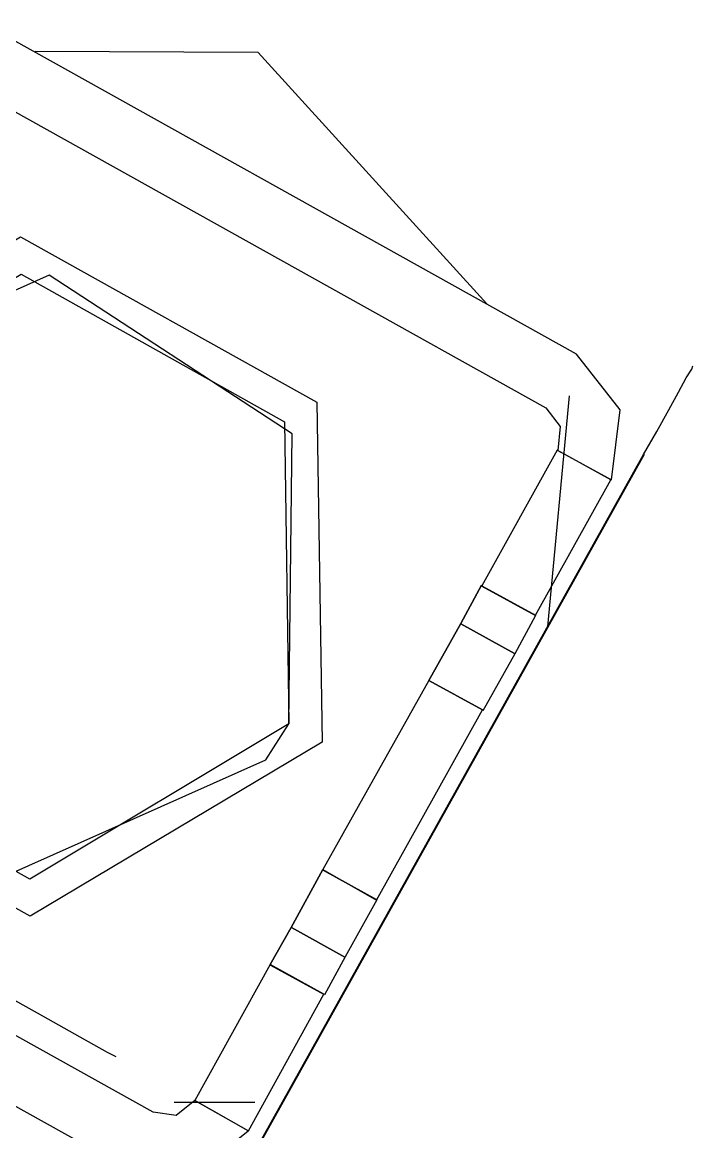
# Model space of a CAD drawing. Header units: metres. Extents: x 2.3 to 42.8, y 0.9 to 31.9.
# Drawn here: x 24.16931 to 24.17782, y 15.62886 to 15.64295 of the extents above; entities that cross this region are included whole.
import ezdxf

# ---------------------------------------------------------------- set-up
doc = ezdxf.new("R2010")
doc.units = ezdxf.units.M
doc.layers.add('PARETI_STRUTTURE', color=7, linetype='Continuous')

msp = doc.modelspace()

# ---------------------------------------------------------------- linework, layer by layer
at = {"layer": 'PARETI_STRUTTURE'}
for points in [[(24.168083, 15.643345), (24.16718, 15.643456), (24.166471, 15.642887), (24.167166, 15.642498), (24.167402, 15.642693), (24.167708, 15.642651), (24.175958, 15.638054), (24.176138, 15.637818), (24.17611, 15.637512), (24.176791, 15.637137), (24.176902, 15.638026), (24.176346, 15.638734)], [(24.173117, 15.633806), (24.169409, 15.631598), (24.165645, 15.633695), (24.165576, 15.638015), (24.169284, 15.640223), (24.173048, 15.638126)], [(24.165998, 15.637779), (24.16597, 15.634098), (24.169039, 15.632084), (24.172401, 15.633584), (24.172692, 15.634042), (24.172734, 15.637723), (24.169651, 15.639737), (24.166289, 15.638237)], [(24.172695, 15.634041), (24.169403, 15.632069), (24.166056, 15.633944), (24.166001, 15.637777), (24.169292, 15.639749), (24.17264, 15.637874)], [(24.177206, 15.637462), (24.085067, 15.472337)], [(24.177206, 15.637462), (24.085067, 15.472337)], [(24.176103, 15.637516), (24.175145, 15.635794), (24.175826, 15.635419), (24.176784, 15.637141)], [(24.175139, 15.635801), (24.174876, 15.635315), (24.174473, 15.634592), (24.174876, 15.635315)], [(24.175139, 15.635801), (24.174876, 15.635315), (24.174473, 15.634592), (24.174876, 15.635315)], [(24.175145, 15.635791), (24.175826, 15.635416)], [(24.175145, 15.635791), (24.175826, 15.635416)], [(24.174877, 15.635309), (24.175558, 15.634934)], [(24.174877, 15.635309), (24.175558, 15.634934)], [(24.175741, 15.634837), (24.08506, 15.472323)], [(24.175741, 15.634837), (24.08506, 15.472323)], [(24.161873, 15.634636), (24.161762, 15.633733), (24.162331, 15.633024), (24.170581, 15.628427), (24.171484, 15.628316), (24.172178, 15.628872), (24.171498, 15.62926), (24.171262, 15.629066), (24.17097, 15.629108), (24.16272, 15.633705), (24.162526, 15.633941), (24.162567, 15.634247)], [(24.174473, 15.634592), (24.173126, 15.63219), (24.173806, 15.631801), (24.175153, 15.634217)], [(24.175253, 15.633972), (24.085406, 15.472944)], [(24.175253, 15.633972), (24.085406, 15.472944)], [(24.173124, 15.632191), (24.172721, 15.631455), (24.172458, 15.630983), (24.171499, 15.62926), (24.17218, 15.628872), (24.173138, 15.630608), (24.172458, 15.630983), (24.172721, 15.631455)], [(24.173124, 15.632191), (24.172721, 15.631455), (24.172458, 15.630983), (24.172721, 15.631455)], [(24.173131, 15.632181), (24.173812, 15.631806)], [(24.173131, 15.632181), (24.173812, 15.631806)], [(24.172726, 15.631455), (24.173406, 15.63108)], [(24.172726, 15.631455), (24.173406, 15.63108)], [(24.172459, 15.630977), (24.17314, 15.630602)], [(24.172459, 15.630977), (24.17314, 15.630602)]]:
    msp.add_lwpolyline(points, close=True, dxfattribs=at)
for points in [[(24.175206, 15.639372), (24.172304, 15.642566), (24.16947, 15.64258)], [(24.085074, 15.472335), (24.177199, 15.63746), (24.177366, 15.637752), (24.177519, 15.63803), (24.177644, 15.638252), (24.177741, 15.638433), (24.17781, 15.638544), (24.177824, 15.638585)], [(24.175981, 15.635276), (24.176259, 15.638206)], [(24.174473, 15.634592), (24.174876, 15.635315), (24.175139, 15.635801)], [(24.174473, 15.634592), (24.174876, 15.635315), (24.175139, 15.635801)], [(24.174473, 15.634592), (24.174876, 15.635315), (24.175139, 15.635801)], [(24.174473, 15.634592), (24.174876, 15.635315), (24.175139, 15.635801)], [(24.174473, 15.634592), (24.174876, 15.635315), (24.175139, 15.635801)], [(24.174473, 15.634592), (24.174876, 15.635315), (24.175139, 15.635801)], [(24.174473, 15.634592), (24.174876, 15.635315), (24.175139, 15.635801)], [(24.174473, 15.634592), (24.174876, 15.635315), (24.175139, 15.635801)], [(24.174473, 15.634592), (24.174876, 15.635315), (24.175139, 15.635801)], [(24.174473, 15.634592), (24.174876, 15.635315), (24.175139, 15.635801)], [(24.174473, 15.634592), (24.174876, 15.635315), (24.175139, 15.635801)], [(24.174473, 15.634592), (24.174876, 15.635315), (24.175139, 15.635801)], [(24.174473, 15.634592), (24.174876, 15.635315), (24.175139, 15.635801)], [(24.174473, 15.634592), (24.174876, 15.635315), (24.175139, 15.635801)], [(24.174473, 15.634592), (24.174876, 15.635315), (24.175139, 15.635801)], [(24.174473, 15.634592), (24.174876, 15.635315), (24.175139, 15.635801)], [(24.174473, 15.634592), (24.174876, 15.635315), (24.175139, 15.635801)], [(24.174473, 15.634592), (24.174876, 15.635315), (24.175139, 15.635801)], [(24.174473, 15.634592), (24.174876, 15.635315), (24.175139, 15.635801)], [(24.174473, 15.634592), (24.174876, 15.635315), (24.175139, 15.635801)], [(24.174473, 15.634592), (24.174876, 15.635315), (24.175139, 15.635801)], [(24.174473, 15.634592), (24.174876, 15.635315), (24.175139, 15.635801)], [(24.174473, 15.634592), (24.174876, 15.635315), (24.175139, 15.635801)], [(24.174473, 15.634592), (24.174876, 15.635315), (24.175139, 15.635801)], [(24.174473, 15.634592), (24.174876, 15.635315), (24.175139, 15.635801)], [(24.174473, 15.634592), (24.174876, 15.635315), (24.175139, 15.635801)], [(24.174473, 15.634592), (24.174876, 15.635315), (24.175139, 15.635801)], [(24.174473, 15.634592), (24.174876, 15.635315), (24.175139, 15.635801)], [(24.174473, 15.634592), (24.174876, 15.635315), (24.175139, 15.635801)], [(24.174473, 15.634592), (24.174876, 15.635315), (24.175139, 15.635801)], [(24.174473, 15.634592), (24.174876, 15.635315), (24.175139, 15.635801)], [(24.174473, 15.634592), (24.174876, 15.635315), (24.175139, 15.635801)], [(24.174473, 15.634592), (24.174876, 15.635315), (24.175139, 15.635801)], [(24.174473, 15.634592), (24.174876, 15.635315), (24.175139, 15.635801)], [(24.174473, 15.634592), (24.174876, 15.635315), (24.175139, 15.635801)], [(24.174473, 15.634592), (24.174876, 15.635315), (24.175139, 15.635801)], [(24.174473, 15.634592), (24.174876, 15.635315), (24.175139, 15.635801)], [(24.174473, 15.634592), (24.174876, 15.635315), (24.175139, 15.635801)], [(24.174473, 15.634592), (24.174876, 15.635315), (24.175139, 15.635801)], [(24.174473, 15.634592), (24.174876, 15.635315), (24.175139, 15.635801)], [(24.174473, 15.634592), (24.174876, 15.635315), (24.175139, 15.635801)], [(24.174473, 15.634592), (24.174876, 15.635315), (24.175139, 15.635801)], [(24.174473, 15.634592), (24.174876, 15.635315), (24.175139, 15.635801)], [(24.174473, 15.634592), (24.174876, 15.635315), (24.175139, 15.635801)], [(24.174473, 15.634592), (24.174876, 15.635315), (24.175139, 15.635801)], [(24.174473, 15.634592), (24.174876, 15.635315), (24.175139, 15.635801)], [(24.174473, 15.634592), (24.174876, 15.635315), (24.175139, 15.635801)], [(24.174473, 15.634592), (24.174876, 15.635315), (24.175139, 15.635801)], [(24.174473, 15.634592), (24.174876, 15.635315), (24.175139, 15.635801)], [(24.174473, 15.634592), (24.174876, 15.635315), (24.175139, 15.635801)], [(24.175826, 15.635416), (24.175145, 15.635791)], [(24.175826, 15.635416), (24.175145, 15.635791)], [(24.175826, 15.635416), (24.175145, 15.635791)], [(24.175826, 15.635416), (24.175145, 15.635791)], [(24.175826, 15.635416), (24.175145, 15.635791)], [(24.175826, 15.635416), (24.175145, 15.635791)], [(24.175826, 15.635416), (24.175145, 15.635791)], [(24.175826, 15.635416), (24.175145, 15.635791)], [(24.175826, 15.635416), (24.175145, 15.635791)], [(24.175826, 15.635416), (24.175145, 15.635791)], [(24.175826, 15.635416), (24.175145, 15.635791)], [(24.175826, 15.635416), (24.175145, 15.635791)], [(24.175826, 15.635416), (24.175145, 15.635791)], [(24.175826, 15.635416), (24.175145, 15.635791)], [(24.175826, 15.635416), (24.175145, 15.635791)], [(24.175826, 15.635416), (24.175145, 15.635791)], [(24.175826, 15.635416), (24.175145, 15.635791)], [(24.175826, 15.635416), (24.175145, 15.635791)], [(24.175826, 15.635416), (24.175145, 15.635791)], [(24.175826, 15.635416), (24.175145, 15.635791)], [(24.175826, 15.635416), (24.175145, 15.635791)], [(24.175826, 15.635416), (24.175145, 15.635791)], [(24.175826, 15.635416), (24.175145, 15.635791)], [(24.175826, 15.635416), (24.175145, 15.635791)], [(24.175826, 15.635416), (24.175145, 15.635791)], [(24.175826, 15.635416), (24.175145, 15.635791)], [(24.175826, 15.635416), (24.175145, 15.635791)], [(24.175826, 15.635416), (24.175145, 15.635791)], [(24.175826, 15.635416), (24.175145, 15.635791)], [(24.175826, 15.635416), (24.175145, 15.635791)], [(24.175826, 15.635416), (24.175145, 15.635791)], [(24.175826, 15.635416), (24.175145, 15.635791)], [(24.175826, 15.635416), (24.175145, 15.635791)], [(24.175826, 15.635416), (24.175145, 15.635791)], [(24.175826, 15.635416), (24.175145, 15.635791)], [(24.175826, 15.635416), (24.175145, 15.635791)], [(24.175826, 15.635416), (24.175145, 15.635791)], [(24.175826, 15.635416), (24.175145, 15.635791)], [(24.175826, 15.635416), (24.175145, 15.635791)], [(24.175826, 15.635416), (24.175145, 15.635791)], [(24.175826, 15.635416), (24.175145, 15.635791)], [(24.175826, 15.635416), (24.175145, 15.635791)], [(24.175826, 15.635416), (24.175145, 15.635791)], [(24.175826, 15.635416), (24.175145, 15.635791)], [(24.175826, 15.635416), (24.175145, 15.635791)], [(24.175826, 15.635416), (24.175145, 15.635791)], [(24.175826, 15.635416), (24.175145, 15.635791)], [(24.175826, 15.635416), (24.175145, 15.635791)], [(24.175826, 15.635416), (24.175145, 15.635791)], [(24.175826, 15.635416), (24.175145, 15.635791)], [(24.175826, 15.635416), (24.175562, 15.63493), (24.175159, 15.634208)], [(24.175826, 15.635416), (24.175562, 15.63493), (24.175159, 15.634208)], [(24.175826, 15.635416), (24.175562, 15.63493), (24.175159, 15.634208)], [(24.175826, 15.635416), (24.175562, 15.63493), (24.175159, 15.634208)], [(24.175826, 15.635416), (24.175562, 15.63493), (24.175159, 15.634208)], [(24.175826, 15.635416), (24.175562, 15.63493), (24.175159, 15.634208)], [(24.175826, 15.635416), (24.175562, 15.63493), (24.175159, 15.634208)], [(24.175826, 15.635416), (24.175562, 15.63493), (24.175159, 15.634208)], [(24.175826, 15.635416), (24.175562, 15.63493), (24.175159, 15.634208)], [(24.175826, 15.635416), (24.175562, 15.63493), (24.175159, 15.634208)], [(24.175826, 15.635416), (24.175562, 15.63493), (24.175159, 15.634208)], [(24.175826, 15.635416), (24.175562, 15.63493), (24.175159, 15.634208)], [(24.175826, 15.635416), (24.175562, 15.63493), (24.175159, 15.634208)], [(24.175826, 15.635416), (24.175562, 15.63493), (24.175159, 15.634208)], [(24.175826, 15.635416), (24.175562, 15.63493), (24.175159, 15.634208)], [(24.175826, 15.635416), (24.175562, 15.63493), (24.175159, 15.634208)], [(24.175826, 15.635416), (24.175562, 15.63493), (24.175159, 15.634208)], [(24.175826, 15.635416), (24.175562, 15.63493), (24.175159, 15.634208)], [(24.175826, 15.635416), (24.175562, 15.63493), (24.175159, 15.634208)], [(24.175826, 15.635416), (24.175562, 15.63493), (24.175159, 15.634208)], [(24.175826, 15.635416), (24.175562, 15.63493), (24.175159, 15.634208)], [(24.175826, 15.635416), (24.175562, 15.63493), (24.175159, 15.634208)], [(24.175826, 15.635416), (24.175562, 15.63493), (24.175159, 15.634208)], [(24.175826, 15.635416), (24.175562, 15.63493), (24.175159, 15.634208)], [(24.175826, 15.635416), (24.175562, 15.63493), (24.175159, 15.634208)], [(24.175826, 15.635416), (24.175562, 15.63493), (24.175159, 15.634208)], [(24.175826, 15.635416), (24.175562, 15.63493), (24.175159, 15.634208)], [(24.175826, 15.635416), (24.175562, 15.63493), (24.175159, 15.634208)], [(24.175826, 15.635416), (24.175562, 15.63493), (24.175159, 15.634208)], [(24.175826, 15.635416), (24.175562, 15.63493), (24.175159, 15.634208)], [(24.175826, 15.635416), (24.175562, 15.63493), (24.175159, 15.634208)], [(24.175826, 15.635416), (24.175562, 15.63493), (24.175159, 15.634208)], [(24.175826, 15.635416), (24.175562, 15.63493), (24.175159, 15.634208)], [(24.175826, 15.635416), (24.175562, 15.63493), (24.175159, 15.634208)], [(24.175826, 15.635416), (24.175562, 15.63493), (24.175159, 15.634208)], [(24.175826, 15.635416), (24.175562, 15.63493), (24.175159, 15.634208)], [(24.175826, 15.635416), (24.175562, 15.63493), (24.175159, 15.634208)], [(24.175826, 15.635416), (24.175562, 15.63493), (24.175159, 15.634208)], [(24.175826, 15.635416), (24.175562, 15.63493), (24.175159, 15.634208)], [(24.175826, 15.635416), (24.175562, 15.63493), (24.175159, 15.634208)], [(24.175826, 15.635416), (24.175562, 15.63493), (24.175159, 15.634208)], [(24.175826, 15.635416), (24.175562, 15.63493), (24.175159, 15.634208)], [(24.175826, 15.635416), (24.175562, 15.63493), (24.175159, 15.634208)], [(24.175826, 15.635416), (24.175562, 15.63493), (24.175159, 15.634208)], [(24.175826, 15.635416), (24.175562, 15.63493), (24.175159, 15.634208)], [(24.175826, 15.635416), (24.175562, 15.63493), (24.175159, 15.634208)], [(24.175826, 15.635416), (24.175562, 15.63493), (24.175159, 15.634208)], [(24.175826, 15.635416), (24.175562, 15.63493), (24.175159, 15.634208)], [(24.175826, 15.635416), (24.175562, 15.63493), (24.175159, 15.634208)], [(24.175826, 15.635416), (24.175562, 15.63493), (24.175159, 15.634208)], [(24.175826, 15.635416), (24.175562, 15.63493), (24.175159, 15.634208)], [(24.175826, 15.635416), (24.175562, 15.63493), (24.175159, 15.634208)], [(24.175826, 15.635416), (24.175562, 15.63493), (24.175159, 15.634208)], [(24.175826, 15.635416), (24.175562, 15.63493), (24.175159, 15.634208)], [(24.175558, 15.634934), (24.174877, 15.635309)], [(24.175558, 15.634934), (24.174877, 15.635309)], [(24.175558, 15.634934), (24.174877, 15.635309)], [(24.175558, 15.634934), (24.174877, 15.635309)], [(24.175558, 15.634934), (24.174877, 15.635309)], [(24.175558, 15.634934), (24.174877, 15.635309)], [(24.175558, 15.634934), (24.174877, 15.635309)], [(24.175558, 15.634934), (24.174877, 15.635309)], [(24.175558, 15.634934), (24.174877, 15.635309)], [(24.175558, 15.634934), (24.174877, 15.635309)], [(24.175558, 15.634934), (24.174877, 15.635309)], [(24.175558, 15.634934), (24.174877, 15.635309)], [(24.175558, 15.634934), (24.174877, 15.635309)], [(24.175558, 15.634934), (24.174877, 15.635309)], [(24.175558, 15.634934), (24.174877, 15.635309)], [(24.175558, 15.634934), (24.174877, 15.635309)], [(24.175558, 15.634934), (24.174877, 15.635309)], [(24.175558, 15.634934), (24.174877, 15.635309)], [(24.175558, 15.634934), (24.174877, 15.635309)], [(24.175558, 15.634934), (24.174877, 15.635309)], [(24.175558, 15.634934), (24.174877, 15.635309)], [(24.175558, 15.634934), (24.174877, 15.635309)], [(24.175558, 15.634934), (24.174877, 15.635309)], [(24.175558, 15.634934), (24.174877, 15.635309)], [(24.175558, 15.634934), (24.174877, 15.635309)], [(24.175558, 15.634934), (24.174877, 15.635309)], [(24.175558, 15.634934), (24.174877, 15.635309)], [(24.175558, 15.634934), (24.174877, 15.635309)], [(24.175558, 15.634934), (24.174877, 15.635309)], [(24.175558, 15.634934), (24.174877, 15.635309)], [(24.175558, 15.634934), (24.174877, 15.635309)], [(24.175558, 15.634934), (24.174877, 15.635309)], [(24.175558, 15.634934), (24.174877, 15.635309)], [(24.175558, 15.634934), (24.174877, 15.635309)], [(24.175558, 15.634934), (24.174877, 15.635309)], [(24.175558, 15.634934), (24.174877, 15.635309)], [(24.175558, 15.634934), (24.174877, 15.635309)], [(24.175558, 15.634934), (24.174877, 15.635309)], [(24.175558, 15.634934), (24.174877, 15.635309)], [(24.175558, 15.634934), (24.174877, 15.635309)], [(24.175558, 15.634934), (24.174877, 15.635309)], [(24.175558, 15.634934), (24.174877, 15.635309)], [(24.175558, 15.634934), (24.174877, 15.635309)], [(24.175558, 15.634934), (24.174877, 15.635309)], [(24.175558, 15.634934), (24.174877, 15.635309)], [(24.175558, 15.634934), (24.174877, 15.635309)], [(24.175558, 15.634934), (24.174877, 15.635309)], [(24.175558, 15.634934), (24.174877, 15.635309)], [(24.175558, 15.634934), (24.174877, 15.635309)], [(24.175558, 15.634934), (24.174877, 15.635309)], [(24.175558, 15.634934), (24.174877, 15.635309)], [(24.175558, 15.634934), (24.174877, 15.635309)], [(24.175558, 15.634934), (24.174877, 15.635309)], [(24.175558, 15.634934), (24.174877, 15.635309)], [(24.175558, 15.634934), (24.174877, 15.635309)], [(24.175558, 15.634934), (24.174877, 15.635309)], [(24.175558, 15.634934), (24.174877, 15.635309)], [(24.175558, 15.634934), (24.174877, 15.635309)], [(24.175558, 15.634934), (24.174877, 15.635309)], [(24.175558, 15.634934), (24.174877, 15.635309)], [(24.175558, 15.634934), (24.174877, 15.635309)], [(24.175558, 15.634934), (24.174877, 15.635309)], [(24.175558, 15.634934), (24.174877, 15.635309)], [(24.175558, 15.634934), (24.174877, 15.635309)], [(24.175558, 15.634934), (24.174877, 15.635309)], [(24.175558, 15.634934), (24.174877, 15.635309)], [(24.175558, 15.634934), (24.174877, 15.635309)], [(24.175558, 15.634934), (24.174877, 15.635309)], [(24.175558, 15.634934), (24.174877, 15.635309)], [(24.175558, 15.634934), (24.174877, 15.635309)], [(24.175558, 15.634934), (24.174877, 15.635309)], [(24.175558, 15.634934), (24.174877, 15.635309)], [(24.175558, 15.634934), (24.174877, 15.635309)], [(24.175558, 15.634934), (24.174877, 15.635309)], [(24.175558, 15.634934), (24.174877, 15.635309)], [(24.175558, 15.634934), (24.174877, 15.635309)], [(24.175558, 15.634934), (24.174877, 15.635309)], [(24.175558, 15.634934), (24.174877, 15.635309)], [(24.175558, 15.634934), (24.174877, 15.635309)], [(24.175558, 15.634934), (24.174877, 15.635309)], [(24.175558, 15.634934), (24.174877, 15.635309)], [(24.175558, 15.634934), (24.174877, 15.635309)], [(24.175558, 15.634934), (24.174877, 15.635309)], [(24.175558, 15.634934), (24.174877, 15.635309)], [(24.175558, 15.634934), (24.174877, 15.635309)], [(24.175558, 15.634934), (24.174877, 15.635309)], [(24.175558, 15.634934), (24.174877, 15.635309)], [(24.175558, 15.634934), (24.174877, 15.635309)], [(24.175558, 15.634934), (24.174877, 15.635309)], [(24.175558, 15.634934), (24.174877, 15.635309)], [(24.175558, 15.634934), (24.174877, 15.635309)], [(24.175558, 15.634934), (24.174877, 15.635309)], [(24.175558, 15.634934), (24.174877, 15.635309)], [(24.175558, 15.634934), (24.174877, 15.635309)], [(24.175558, 15.634934), (24.174877, 15.635309)], [(24.175558, 15.634934), (24.174877, 15.635309)], [(24.175558, 15.634934), (24.174877, 15.635309)], [(24.175558, 15.634934), (24.174877, 15.635309)], [(24.175558, 15.634934), (24.174877, 15.635309)], [(24.175558, 15.634934), (24.174877, 15.635309)], [(24.175558, 15.634934), (24.174877, 15.635309)], [(24.175558, 15.634934), (24.174877, 15.635309)], [(24.175558, 15.634934), (24.174877, 15.635309)], [(24.175558, 15.634934), (24.174877, 15.635309)], [(24.08506, 15.472323), (24.175741, 15.634837)], [(24.174473, 15.634592), (24.175153, 15.634217)], [(24.174473, 15.634592), (24.175153, 15.634217)], [(24.174473, 15.634592), (24.175153, 15.634217)], [(24.174473, 15.634592), (24.175153, 15.634217)], [(24.174473, 15.634592), (24.175153, 15.634217)], [(24.174473, 15.634592), (24.175153, 15.634217)], [(24.174473, 15.634592), (24.175153, 15.634217)], [(24.174473, 15.634592), (24.175153, 15.634217)], [(24.174473, 15.634592), (24.175153, 15.634217)], [(24.174473, 15.634592), (24.175153, 15.634217)], [(24.174473, 15.634592), (24.175153, 15.634217)], [(24.174473, 15.634592), (24.175153, 15.634217)], [(24.174473, 15.634592), (24.175153, 15.634217)], [(24.174473, 15.634592), (24.175153, 15.634217)], [(24.174473, 15.634592), (24.175153, 15.634217)], [(24.174473, 15.634592), (24.175153, 15.634217)], [(24.174473, 15.634592), (24.175153, 15.634217)], [(24.174473, 15.634592), (24.175153, 15.634217)], [(24.174473, 15.634592), (24.175153, 15.634217)], [(24.174473, 15.634592), (24.175153, 15.634217)], [(24.174473, 15.634592), (24.175153, 15.634217)], [(24.174473, 15.634592), (24.175153, 15.634217)], [(24.174473, 15.634592), (24.175153, 15.634217)], [(24.174473, 15.634592), (24.175153, 15.634217)], [(24.174473, 15.634592), (24.175153, 15.634217)], [(24.174473, 15.634592), (24.175153, 15.634217)], [(24.174473, 15.634592), (24.175153, 15.634217)], [(24.174473, 15.634592), (24.175153, 15.634217)], [(24.174473, 15.634592), (24.175153, 15.634217)], [(24.174473, 15.634592), (24.175153, 15.634217)], [(24.174473, 15.634592), (24.175153, 15.634217)], [(24.174473, 15.634592), (24.175153, 15.634217)], [(24.174473, 15.634592), (24.175153, 15.634217)], [(24.174473, 15.634592), (24.175153, 15.634217)], [(24.174473, 15.634592), (24.175153, 15.634217)], [(24.174473, 15.634592), (24.175153, 15.634217)], [(24.174473, 15.634592), (24.175153, 15.634217)], [(24.174473, 15.634592), (24.175153, 15.634217)], [(24.174473, 15.634592), (24.175153, 15.634217)], [(24.174473, 15.634592), (24.175153, 15.634217)], [(24.174473, 15.634592), (24.175153, 15.634217)], [(24.174473, 15.634592), (24.175153, 15.634217)], [(24.174473, 15.634592), (24.175153, 15.634217)], [(24.174473, 15.634592), (24.175153, 15.634217)], [(24.174473, 15.634592), (24.175153, 15.634217)], [(24.174473, 15.634592), (24.175153, 15.634217)], [(24.174473, 15.634592), (24.175153, 15.634217)], [(24.174473, 15.634592), (24.175153, 15.634217)], [(24.174473, 15.634592), (24.175153, 15.634217)], [(24.174473, 15.634592), (24.175153, 15.634217)], [(24.174473, 15.634592), (24.175153, 15.634217)], [(24.174473, 15.634592), (24.175153, 15.634217)], [(24.174473, 15.634592), (24.175153, 15.634217)], [(24.174473, 15.634592), (24.175153, 15.634217)], [(24.085406, 15.472944), (24.175253, 15.633972)], [(24.163621, 15.633649), (24.163733, 15.63358), (24.16408, 15.633386), (24.164635, 15.633094), (24.165344, 15.632691), (24.166163, 15.632233), (24.167066, 15.631733), (24.167955, 15.631233), (24.168774, 15.630774), (24.169496, 15.630372), (24.170038, 15.630066), (24.170385, 15.629872), (24.170496, 15.629816)], [(24.172458, 15.630983), (24.172721, 15.631455), (24.173124, 15.632191)], [(24.172458, 15.630983), (24.172721, 15.631455), (24.173124, 15.632191)], [(24.172458, 15.630983), (24.172721, 15.631455), (24.173124, 15.632191)], [(24.172458, 15.630983), (24.172721, 15.631455), (24.173124, 15.632191)], [(24.172458, 15.630983), (24.172721, 15.631455), (24.173124, 15.632191)], [(24.172458, 15.630983), (24.172721, 15.631455), (24.173124, 15.632191)], [(24.172458, 15.630983), (24.172721, 15.631455), (24.173124, 15.632191)], [(24.172458, 15.630983), (24.172721, 15.631455), (24.173124, 15.632191)], [(24.172458, 15.630983), (24.172721, 15.631455), (24.173124, 15.632191)], [(24.172458, 15.630983), (24.172721, 15.631455), (24.173124, 15.632191)], [(24.172458, 15.630983), (24.172721, 15.631455), (24.173124, 15.632191)], [(24.172458, 15.630983), (24.172721, 15.631455), (24.173124, 15.632191)], [(24.172458, 15.630983), (24.172721, 15.631455), (24.173124, 15.632191)], [(24.172458, 15.630983), (24.172721, 15.631455), (24.173124, 15.632191)], [(24.172458, 15.630983), (24.172721, 15.631455), (24.173124, 15.632191)], [(24.172458, 15.630983), (24.172721, 15.631455), (24.173124, 15.632191)], [(24.172458, 15.630983), (24.172721, 15.631455), (24.173124, 15.632191)], [(24.172458, 15.630983), (24.172721, 15.631455), (24.173124, 15.632191)], [(24.172458, 15.630983), (24.172721, 15.631455), (24.173124, 15.632191)], [(24.172458, 15.630983), (24.172721, 15.631455), (24.173124, 15.632191)], [(24.172458, 15.630983), (24.172721, 15.631455), (24.173124, 15.632191)], [(24.172458, 15.630983), (24.172721, 15.631455), (24.173124, 15.632191)], [(24.172458, 15.630983), (24.172721, 15.631455), (24.173124, 15.632191)], [(24.172458, 15.630983), (24.172721, 15.631455), (24.173124, 15.632191)], [(24.172458, 15.630983), (24.172721, 15.631455), (24.173124, 15.632191)], [(24.172458, 15.630983), (24.172721, 15.631455), (24.173124, 15.632191)], [(24.172458, 15.630983), (24.172721, 15.631455), (24.173124, 15.632191)], [(24.172458, 15.630983), (24.172721, 15.631455), (24.173124, 15.632191)], [(24.172458, 15.630983), (24.172721, 15.631455), (24.173124, 15.632191)], [(24.172458, 15.630983), (24.172721, 15.631455), (24.173124, 15.632191)], [(24.172458, 15.630983), (24.172721, 15.631455), (24.173124, 15.632191)], [(24.172458, 15.630983), (24.172721, 15.631455), (24.173124, 15.632191)], [(24.172458, 15.630983), (24.172721, 15.631455), (24.173124, 15.632191)], [(24.172458, 15.630983), (24.172721, 15.631455), (24.173124, 15.632191)], [(24.172458, 15.630983), (24.172721, 15.631455), (24.173124, 15.632191)], [(24.172458, 15.630983), (24.172721, 15.631455), (24.173124, 15.632191)], [(24.172458, 15.630983), (24.172721, 15.631455), (24.173124, 15.632191)], [(24.172458, 15.630983), (24.172721, 15.631455), (24.173124, 15.632191)], [(24.172458, 15.630983), (24.172721, 15.631455), (24.173124, 15.632191)], [(24.172458, 15.630983), (24.172721, 15.631455), (24.173124, 15.632191)], [(24.172458, 15.630983), (24.172721, 15.631455), (24.173124, 15.632191)], [(24.172458, 15.630983), (24.172721, 15.631455), (24.173124, 15.632191)], [(24.172458, 15.630983), (24.172721, 15.631455), (24.173124, 15.632191)], [(24.172458, 15.630983), (24.172721, 15.631455), (24.173124, 15.632191)], [(24.172458, 15.630983), (24.172721, 15.631455), (24.173124, 15.632191)], [(24.172458, 15.630983), (24.172721, 15.631455), (24.173124, 15.632191)], [(24.172458, 15.630983), (24.172721, 15.631455), (24.173124, 15.632191)], [(24.172458, 15.630983), (24.172721, 15.631455), (24.173124, 15.632191)], [(24.172458, 15.630983), (24.172721, 15.631455), (24.173124, 15.632191)], [(24.172458, 15.630983), (24.172721, 15.631455), (24.173124, 15.632191)], [(24.173812, 15.631806), (24.173131, 15.632181)], [(24.173812, 15.631806), (24.173131, 15.632181)], [(24.173812, 15.631806), (24.173131, 15.632181)], [(24.173812, 15.631806), (24.173131, 15.632181)], [(24.173812, 15.631806), (24.173131, 15.632181)], [(24.173812, 15.631806), (24.173131, 15.632181)], [(24.173812, 15.631806), (24.173131, 15.632181)], [(24.173812, 15.631806), (24.173131, 15.632181)], [(24.173812, 15.631806), (24.173131, 15.632181)], [(24.173812, 15.631806), (24.173131, 15.632181)], [(24.173812, 15.631806), (24.173131, 15.632181)], [(24.173812, 15.631806), (24.173131, 15.632181)], [(24.173812, 15.631806), (24.173131, 15.632181)], [(24.173812, 15.631806), (24.173131, 15.632181)], [(24.173812, 15.631806), (24.173131, 15.632181)], [(24.173812, 15.631806), (24.173131, 15.632181)], [(24.173812, 15.631806), (24.173131, 15.632181)], [(24.173812, 15.631806), (24.173131, 15.632181)], [(24.173812, 15.631806), (24.173131, 15.632181)], [(24.173812, 15.631806), (24.173131, 15.632181)], [(24.173812, 15.631806), (24.173131, 15.632181)], [(24.173812, 15.631806), (24.173131, 15.632181)], [(24.173812, 15.631806), (24.173131, 15.632181)], [(24.173812, 15.631806), (24.173131, 15.632181)], [(24.173812, 15.631806), (24.173131, 15.632181)], [(24.173812, 15.631806), (24.173131, 15.632181)], [(24.173812, 15.631806), (24.173131, 15.632181)], [(24.173812, 15.631806), (24.173131, 15.632181)], [(24.173812, 15.631806), (24.173131, 15.632181)], [(24.173812, 15.631806), (24.173131, 15.632181)], [(24.173812, 15.631806), (24.173131, 15.632181)], [(24.173812, 15.631806), (24.173131, 15.632181)], [(24.173812, 15.631806), (24.173131, 15.632181)], [(24.173812, 15.631806), (24.173131, 15.632181)], [(24.173812, 15.631806), (24.173131, 15.632181)], [(24.173812, 15.631806), (24.173131, 15.632181)], [(24.173812, 15.631806), (24.173131, 15.632181)], [(24.173812, 15.631806), (24.173131, 15.632181)], [(24.173812, 15.631806), (24.173131, 15.632181)], [(24.173812, 15.631806), (24.173131, 15.632181)], [(24.173812, 15.631806), (24.173131, 15.632181)], [(24.173812, 15.631806), (24.173131, 15.632181)], [(24.173812, 15.631806), (24.173131, 15.632181)], [(24.173812, 15.631806), (24.173131, 15.632181)], [(24.173812, 15.631806), (24.173131, 15.632181)], [(24.173812, 15.631806), (24.173131, 15.632181)], [(24.173812, 15.631806), (24.173131, 15.632181)], [(24.173812, 15.631806), (24.173131, 15.632181)], [(24.173812, 15.631806), (24.173131, 15.632181)], [(24.173812, 15.631806), (24.173131, 15.632181)], [(24.173812, 15.631806), (24.173409, 15.631084), (24.173145, 15.630598)], [(24.173812, 15.631806), (24.173409, 15.631084), (24.173145, 15.630598)], [(24.173812, 15.631806), (24.173409, 15.631084), (24.173145, 15.630598)], [(24.173812, 15.631806), (24.173409, 15.631084), (24.173145, 15.630598)], [(24.173812, 15.631806), (24.173409, 15.631084), (24.173145, 15.630598)], [(24.173812, 15.631806), (24.173409, 15.631084), (24.173145, 15.630598)], [(24.173812, 15.631806), (24.173409, 15.631084), (24.173145, 15.630598)], [(24.173812, 15.631806), (24.173409, 15.631084), (24.173145, 15.630598)], [(24.173812, 15.631806), (24.173409, 15.631084), (24.173145, 15.630598)], [(24.173812, 15.631806), (24.173409, 15.631084), (24.173145, 15.630598)], [(24.173812, 15.631806), (24.173409, 15.631084), (24.173145, 15.630598)], [(24.173812, 15.631806), (24.173409, 15.631084), (24.173145, 15.630598)], [(24.173812, 15.631806), (24.173409, 15.631084), (24.173145, 15.630598)], [(24.173812, 15.631806), (24.173409, 15.631084), (24.173145, 15.630598)], [(24.173812, 15.631806), (24.173409, 15.631084), (24.173145, 15.630598)], [(24.173812, 15.631806), (24.173409, 15.631084), (24.173145, 15.630598)], [(24.173812, 15.631806), (24.173409, 15.631084), (24.173145, 15.630598)], [(24.173812, 15.631806), (24.173409, 15.631084), (24.173145, 15.630598)], [(24.173812, 15.631806), (24.173409, 15.631084), (24.173145, 15.630598)], [(24.173812, 15.631806), (24.173409, 15.631084), (24.173145, 15.630598)], [(24.173812, 15.631806), (24.173409, 15.631084), (24.173145, 15.630598)], [(24.173812, 15.631806), (24.173409, 15.631084), (24.173145, 15.630598)], [(24.173812, 15.631806), (24.173409, 15.631084), (24.173145, 15.630598)], [(24.173812, 15.631806), (24.173409, 15.631084), (24.173145, 15.630598)], [(24.173812, 15.631806), (24.173409, 15.631084), (24.173145, 15.630598)], [(24.173812, 15.631806), (24.173409, 15.631084), (24.173145, 15.630598)], [(24.173812, 15.631806), (24.173409, 15.631084), (24.173145, 15.630598)], [(24.173812, 15.631806), (24.173409, 15.631084), (24.173145, 15.630598)], [(24.173812, 15.631806), (24.173409, 15.631084), (24.173145, 15.630598)], [(24.173812, 15.631806), (24.173409, 15.631084), (24.173145, 15.630598)], [(24.173812, 15.631806), (24.173409, 15.631084), (24.173145, 15.630598)], [(24.173812, 15.631806), (24.173409, 15.631084), (24.173145, 15.630598)], [(24.173812, 15.631806), (24.173409, 15.631084), (24.173145, 15.630598)], [(24.173812, 15.631806), (24.173409, 15.631084), (24.173145, 15.630598)], [(24.173812, 15.631806), (24.173409, 15.631084), (24.173145, 15.630598)], [(24.173812, 15.631806), (24.173409, 15.631084), (24.173145, 15.630598)], [(24.173812, 15.631806), (24.173409, 15.631084), (24.173145, 15.630598)], [(24.173812, 15.631806), (24.173409, 15.631084), (24.173145, 15.630598)], [(24.173812, 15.631806), (24.173409, 15.631084), (24.173145, 15.630598)], [(24.173812, 15.631806), (24.173409, 15.631084), (24.173145, 15.630598)], [(24.173812, 15.631806), (24.173409, 15.631084), (24.173145, 15.630598)], [(24.173812, 15.631806), (24.173409, 15.631084), (24.173145, 15.630598)], [(24.173812, 15.631806), (24.173409, 15.631084), (24.173145, 15.630598)], [(24.173812, 15.631806), (24.173409, 15.631084), (24.173145, 15.630598)], [(24.173812, 15.631806), (24.173409, 15.631084), (24.173145, 15.630598)], [(24.173812, 15.631806), (24.173409, 15.631084), (24.173145, 15.630598)], [(24.173812, 15.631806), (24.173409, 15.631084), (24.173145, 15.630598)], [(24.173812, 15.631806), (24.173409, 15.631084), (24.173145, 15.630598)], [(24.173812, 15.631806), (24.173409, 15.631084), (24.173145, 15.630598)], [(24.173812, 15.631806), (24.173409, 15.631084), (24.173145, 15.630598)], [(24.173812, 15.631806), (24.173409, 15.631084), (24.173145, 15.630598)], [(24.173812, 15.631806), (24.173409, 15.631084), (24.173145, 15.630598)], [(24.173812, 15.631806), (24.173409, 15.631084), (24.173145, 15.630598)], [(24.173812, 15.631806), (24.173409, 15.631084), (24.173145, 15.630598)], [(24.173406, 15.63108), (24.172726, 15.631455)], [(24.173406, 15.63108), (24.172726, 15.631455)], [(24.173406, 15.63108), (24.172726, 15.631455)], [(24.173406, 15.63108), (24.172726, 15.631455)], [(24.173406, 15.63108), (24.172726, 15.631455)], [(24.173406, 15.63108), (24.172726, 15.631455)], [(24.173406, 15.63108), (24.172726, 15.631455)], [(24.173406, 15.63108), (24.172726, 15.631455)], [(24.173406, 15.63108), (24.172726, 15.631455)], [(24.173406, 15.63108), (24.172726, 15.631455)], [(24.173406, 15.63108), (24.172726, 15.631455)], [(24.173406, 15.63108), (24.172726, 15.631455)], [(24.173406, 15.63108), (24.172726, 15.631455)], [(24.173406, 15.63108), (24.172726, 15.631455)], [(24.173406, 15.63108), (24.172726, 15.631455)], [(24.173406, 15.63108), (24.172726, 15.631455)], [(24.173406, 15.63108), (24.172726, 15.631455)], [(24.173406, 15.63108), (24.172726, 15.631455)], [(24.173406, 15.63108), (24.172726, 15.631455)], [(24.173406, 15.63108), (24.172726, 15.631455)], [(24.173406, 15.63108), (24.172726, 15.631455)], [(24.173406, 15.63108), (24.172726, 15.631455)], [(24.173406, 15.63108), (24.172726, 15.631455)], [(24.173406, 15.63108), (24.172726, 15.631455)], [(24.173406, 15.63108), (24.172726, 15.631455)], [(24.173406, 15.63108), (24.172726, 15.631455)], [(24.173406, 15.63108), (24.172726, 15.631455)], [(24.173406, 15.63108), (24.172726, 15.631455)], [(24.173406, 15.63108), (24.172726, 15.631455)], [(24.173406, 15.63108), (24.172726, 15.631455)], [(24.173406, 15.63108), (24.172726, 15.631455)], [(24.173406, 15.63108), (24.172726, 15.631455)], [(24.173406, 15.63108), (24.172726, 15.631455)], [(24.173406, 15.63108), (24.172726, 15.631455)], [(24.173406, 15.63108), (24.172726, 15.631455)], [(24.173406, 15.63108), (24.172726, 15.631455)], [(24.173406, 15.63108), (24.172726, 15.631455)], [(24.173406, 15.63108), (24.172726, 15.631455)], [(24.173406, 15.63108), (24.172726, 15.631455)], [(24.173406, 15.63108), (24.172726, 15.631455)], [(24.173406, 15.63108), (24.172726, 15.631455)], [(24.173406, 15.63108), (24.172726, 15.631455)], [(24.173406, 15.63108), (24.172726, 15.631455)], [(24.173406, 15.63108), (24.172726, 15.631455)], [(24.173406, 15.63108), (24.172726, 15.631455)], [(24.173406, 15.63108), (24.172726, 15.631455)], [(24.173406, 15.63108), (24.172726, 15.631455)], [(24.173406, 15.63108), (24.172726, 15.631455)], [(24.173406, 15.63108), (24.172726, 15.631455)], [(24.173406, 15.63108), (24.172726, 15.631455)], [(24.173406, 15.63108), (24.172726, 15.631455)], [(24.173406, 15.63108), (24.172726, 15.631455)], [(24.173406, 15.63108), (24.172726, 15.631455)], [(24.173406, 15.63108), (24.172726, 15.631455)], [(24.173406, 15.63108), (24.172726, 15.631455)], [(24.173406, 15.63108), (24.172726, 15.631455)], [(24.173406, 15.63108), (24.172726, 15.631455)], [(24.173406, 15.63108), (24.172726, 15.631455)], [(24.173406, 15.63108), (24.172726, 15.631455)], [(24.173406, 15.63108), (24.172726, 15.631455)], [(24.173406, 15.63108), (24.172726, 15.631455)], [(24.173406, 15.63108), (24.172726, 15.631455)], [(24.173406, 15.63108), (24.172726, 15.631455)], [(24.173406, 15.63108), (24.172726, 15.631455)], [(24.173406, 15.63108), (24.172726, 15.631455)], [(24.173406, 15.63108), (24.172726, 15.631455)], [(24.173406, 15.63108), (24.172726, 15.631455)], [(24.173406, 15.63108), (24.172726, 15.631455)], [(24.173406, 15.63108), (24.172726, 15.631455)], [(24.173406, 15.63108), (24.172726, 15.631455)], [(24.173406, 15.63108), (24.172726, 15.631455)], [(24.173406, 15.63108), (24.172726, 15.631455)], [(24.173406, 15.63108), (24.172726, 15.631455)], [(24.173406, 15.63108), (24.172726, 15.631455)], [(24.173406, 15.63108), (24.172726, 15.631455)], [(24.173406, 15.63108), (24.172726, 15.631455)], [(24.173406, 15.63108), (24.172726, 15.631455)], [(24.173406, 15.63108), (24.172726, 15.631455)], [(24.173406, 15.63108), (24.172726, 15.631455)], [(24.173406, 15.63108), (24.172726, 15.631455)], [(24.173406, 15.63108), (24.172726, 15.631455)], [(24.173406, 15.63108), (24.172726, 15.631455)], [(24.173406, 15.63108), (24.172726, 15.631455)], [(24.173406, 15.63108), (24.172726, 15.631455)], [(24.173406, 15.63108), (24.172726, 15.631455)], [(24.173406, 15.63108), (24.172726, 15.631455)], [(24.173406, 15.63108), (24.172726, 15.631455)], [(24.173406, 15.63108), (24.172726, 15.631455)], [(24.173406, 15.63108), (24.172726, 15.631455)], [(24.173406, 15.63108), (24.172726, 15.631455)], [(24.173406, 15.63108), (24.172726, 15.631455)], [(24.173406, 15.63108), (24.172726, 15.631455)], [(24.173406, 15.63108), (24.172726, 15.631455)], [(24.173406, 15.63108), (24.172726, 15.631455)], [(24.173406, 15.63108), (24.172726, 15.631455)], [(24.173406, 15.63108), (24.172726, 15.631455)], [(24.173406, 15.63108), (24.172726, 15.631455)], [(24.173406, 15.63108), (24.172726, 15.631455)], [(24.173406, 15.63108), (24.172726, 15.631455)], [(24.173406, 15.63108), (24.172726, 15.631455)], [(24.173406, 15.63108), (24.172726, 15.631455)], [(24.173406, 15.63108), (24.172726, 15.631455)], [(24.173406, 15.63108), (24.172726, 15.631455)], [(24.173406, 15.63108), (24.172726, 15.631455)], [(24.17314, 15.630602), (24.172459, 15.630977)], [(24.17314, 15.630602), (24.172459, 15.630977)], [(24.17314, 15.630602), (24.172459, 15.630977)], [(24.17314, 15.630602), (24.172459, 15.630977)], [(24.17314, 15.630602), (24.172459, 15.630977)], [(24.17314, 15.630602), (24.172459, 15.630977)], [(24.17314, 15.630602), (24.172459, 15.630977)], [(24.17314, 15.630602), (24.172459, 15.630977)], [(24.17314, 15.630602), (24.172459, 15.630977)], [(24.17314, 15.630602), (24.172459, 15.630977)], [(24.17314, 15.630602), (24.172459, 15.630977)], [(24.17314, 15.630602), (24.172459, 15.630977)], [(24.17314, 15.630602), (24.172459, 15.630977)], [(24.17314, 15.630602), (24.172459, 15.630977)], [(24.17314, 15.630602), (24.172459, 15.630977)], [(24.17314, 15.630602), (24.172459, 15.630977)], [(24.17314, 15.630602), (24.172459, 15.630977)], [(24.17314, 15.630602), (24.172459, 15.630977)], [(24.17314, 15.630602), (24.172459, 15.630977)], [(24.17314, 15.630602), (24.172459, 15.630977)], [(24.17314, 15.630602), (24.172459, 15.630977)], [(24.17314, 15.630602), (24.172459, 15.630977)], [(24.17314, 15.630602), (24.172459, 15.630977)], [(24.17314, 15.630602), (24.172459, 15.630977)], [(24.17314, 15.630602), (24.172459, 15.630977)], [(24.17314, 15.630602), (24.172459, 15.630977)], [(24.17314, 15.630602), (24.172459, 15.630977)], [(24.17314, 15.630602), (24.172459, 15.630977)], [(24.17314, 15.630602), (24.172459, 15.630977)], [(24.17314, 15.630602), (24.172459, 15.630977)], [(24.17314, 15.630602), (24.172459, 15.630977)], [(24.17314, 15.630602), (24.172459, 15.630977)], [(24.17314, 15.630602), (24.172459, 15.630977)], [(24.17314, 15.630602), (24.172459, 15.630977)], [(24.17314, 15.630602), (24.172459, 15.630977)], [(24.17314, 15.630602), (24.172459, 15.630977)], [(24.17314, 15.630602), (24.172459, 15.630977)], [(24.17314, 15.630602), (24.172459, 15.630977)], [(24.17314, 15.630602), (24.172459, 15.630977)], [(24.17314, 15.630602), (24.172459, 15.630977)], [(24.17314, 15.630602), (24.172459, 15.630977)], [(24.17314, 15.630602), (24.172459, 15.630977)], [(24.17314, 15.630602), (24.172459, 15.630977)], [(24.17314, 15.630602), (24.172459, 15.630977)], [(24.17314, 15.630602), (24.172459, 15.630977)], [(24.17314, 15.630602), (24.172459, 15.630977)], [(24.17314, 15.630602), (24.172459, 15.630977)], [(24.17314, 15.630602), (24.172459, 15.630977)], [(24.17314, 15.630602), (24.172459, 15.630977)], [(24.17314, 15.630602), (24.172459, 15.630977)], [(24.171235, 15.629238), (24.172263, 15.629238)]]:
    msp.add_lwpolyline(points, dxfattribs=at)

doc.saveas('drawing.dxf')
